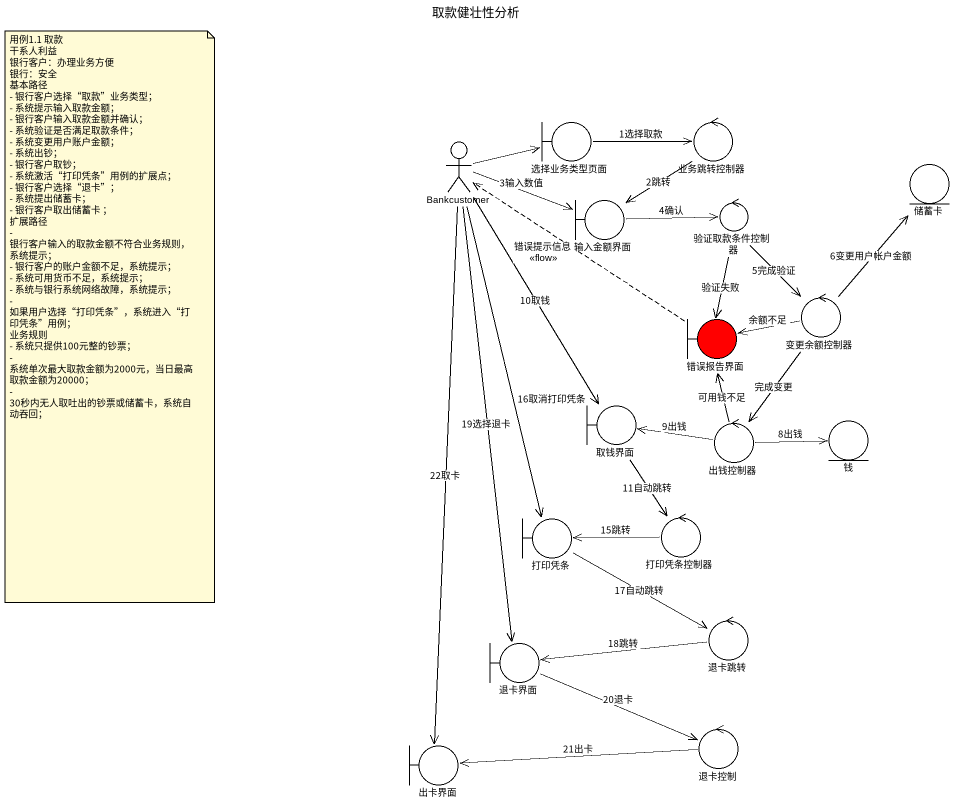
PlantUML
@startuml
title 取款健壮性分析
actor Bankcustomer
boundary 选择业务类型页面
control 业务跳转控制器
entity 储蓄卡
boundary 输入金额界面
control 验证取款条件控制器
control 变更余额控制器
boundary 错误报告界面 #FF0000
boundary 取钱界面
control 出钱控制器
entity 钱
boundary 打印凭条
control 打印凭条控制器
control 退卡跳转
boundary 退卡界面
boundary 出卡界面
control 退卡控制
Bankcustomer -right-> 选择业务类型页面
Bankcustomer -right- 输入金额界面 : 3输入数值
Bankcustomer -right-> 输入金额界面
Bankcustomer --> 取钱界面 : 10取钱
Bankcustomer --> 打印凭条 : 16取消打印凭条
Bankcustomer --> 退卡界面 : 19选择退卡
Bankcustomer --> 出卡界面 : 22取卡
选择业务类型页面 -right-> 业务跳转控制器 : 1选择取款
业务跳转控制器 --> 输入金额界面 : 2跳转
输入金额界面 -right-> 验证取款条件控制器 : 4确认
验证取款条件控制器 --> 变更余额控制器 : 5完成验证
验证取款条件控制器 --> 错误报告界面 : 验证失败
变更余额控制器 -up-> 储蓄卡 : 6变更用户帐户金额
变更余额控制器 -left-> 错误报告界面 : 余额不足
变更余额控制器 --> 出钱控制器 : 完成变更
错误报告界面 .up.> Bankcustomer : 错误提示信息\n<<flow>>
取钱界面 --> 打印凭条控制器 : 11自动跳转
出钱控制器 -up-> 错误报告界面 : 可用钱不足
出钱控制器 -left-> 取钱界面 : 9出钱
出钱控制器 -right-> 钱 : 8出钱
打印凭条 -right-> 退卡跳转 : 17自动跳转
打印凭条控制器 -left-> 打印凭条 : 15跳转
退卡跳转 -left-> 退卡界面 : 18跳转
退卡界面 -right-> 退卡控制 : 20退卡
退卡控制 -left-> 出卡界面 : 21出卡
note as N1
  用例1.1 取款
  干系人利益
  银行客户：办理业务方便
  银行：安全
  基本路径
  - 银行客户选择“取款”业务类型；
  - 系统提示输入取款金额；
  - 银行客户输入取款金额并确认；
  - 系统验证是否满足取款条件；
  - 系统变更用户账户金额；
  - 系统出钞；
  - 银行客户取钞；
  - 系统激活“打印凭条”用例的扩展点；
  - 银行客户选择“退卡”；
  - 系统提出储蓄卡；
  - 银行客户取出储蓄卡 ；
  扩展路径
  - 银行客户输入的取款金额不符合业务规则，系统提示；
  - 银行客户的账户金额不足，系统提示；
  - 系统可用货币不足，系统提示；
  - 系统与银行系统网络故障，系统提示；
  - 如果用户选择“打印凭条”，系统进入“打印凭条”用例；
  业务规则
  - 系统只提供100元整的钞票；
  - 系统单次最大取款金额为2000元，当日最高取款金额为20000；
  - 30秒内无人取吐出的钞票或储蓄卡，系统自动吞回；
end note
@enduml
